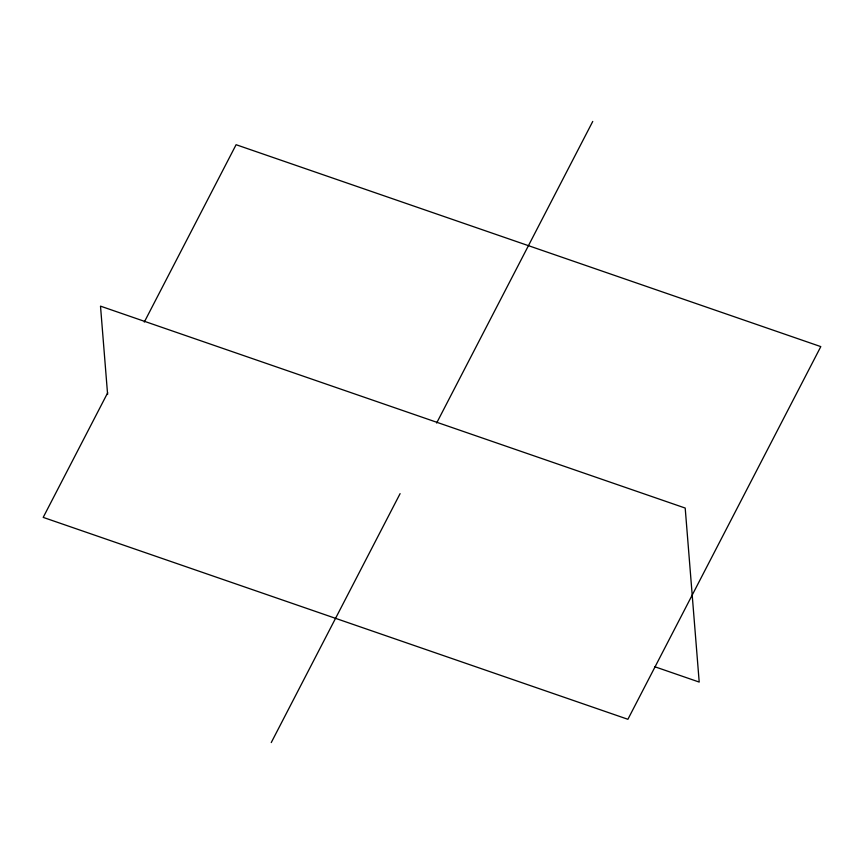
<?xml version="1.0" encoding="UTF-8"?>
<svg xmlns="http://www.w3.org/2000/svg" width="864" height="864" viewBox="0 0 864 864"><rect width="100%" height="100%" fill="white"/><g stroke="black" fill="none" stroke-linecap="round" stroke-linejoin="round"><path stroke-width="1.3" d="M107.708 392.753L43.2 517.385L627.901 719.291L820.8 346.615L236.099 144.709L144.299 322.056M271.253 742.565L400.097 493.636M436.644 423.025L592.747 121.435M654.62 666.684L699.203 682.074L685.195 508.054L100.505 306.148L107.611 394.492"/></g></svg>
